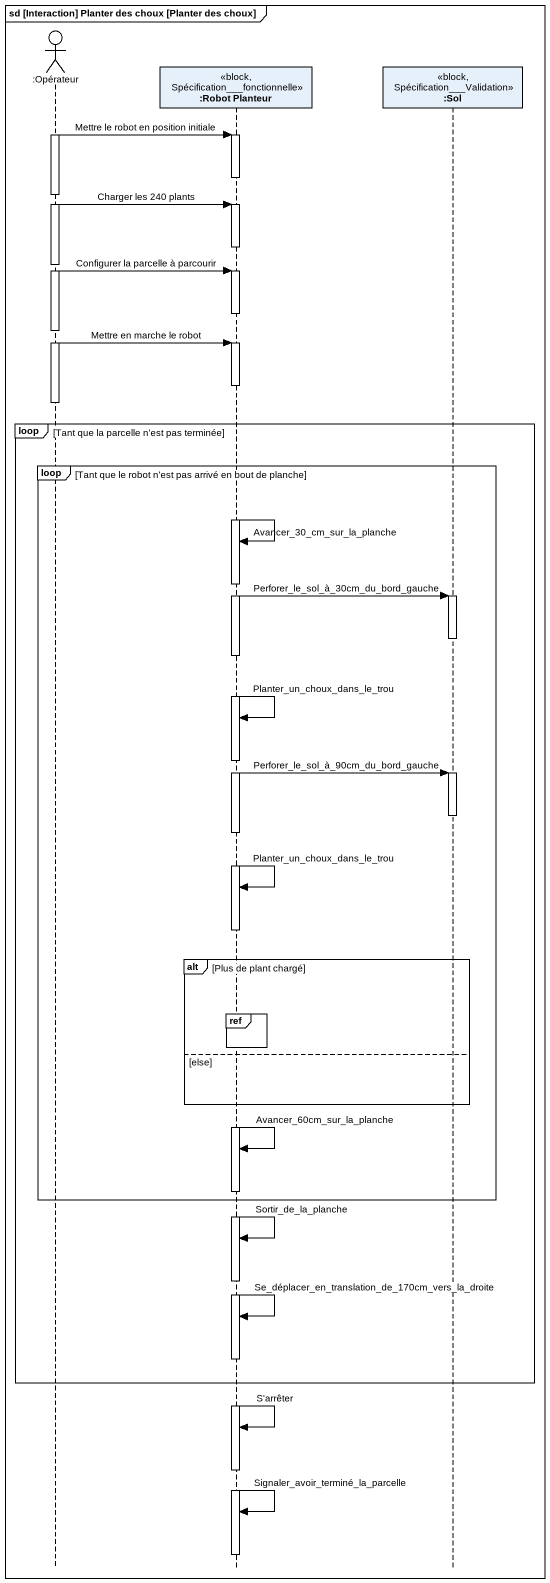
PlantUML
@startuml
mainframe sd [Interaction] Planter des choux [Planter des choux]
hide footbox
actor ":Opérateur" as Opérateur
participant ":Robot Planteur" as Robot_Planteur <<block, Spécification___fonctionnelle>>
participant ":Sol" as Sol <<block, Spécification___Validation>>

activate Opérateur
Opérateur -> Robot_Planteur : Mettre le robot en position initiale
activate Robot_Planteur
deactivate Robot_Planteur
Opérateur -> Robot_Planteur : Charger les 240 plants
activate Robot_Planteur
deactivate Robot_Planteur
Opérateur -> Robot_Planteur : Configurer la parcelle à parcourir
activate Robot_Planteur
deactivate Robot_Planteur
Opérateur -> Robot_Planteur : Mettre en marche le robot
activate Robot_Planteur
deactivate Opérateur
loop Tant que la parcelle n'est pas terminée
  loop Tant que le robot n'est pas arrivé en bout de planche
    Robot_Planteur -> Robot_Planteur : Avancer_30_cm_sur_la_planche
    Robot_Planteur -> Sol : Perforer_le_sol_à_30cm_du_bord_gauche
    activate Sol
    deactivate Sol
    Robot_Planteur -> Robot_Planteur : Planter_un_choux_dans_le_trou
    Robot_Planteur -> Sol : Perforer_le_sol_à_90cm_du_bord_gauche
    activate Sol
    deactivate Sol
    Robot_Planteur -> Robot_Planteur : Planter_un_choux_dans_le_trou
    alt Plus de plant chargé
      ref over Robot_Planteur :  
    else else
    end
    Robot_Planteur -> Robot_Planteur : Avancer_60cm_sur_la_planche
  end
  Robot_Planteur -> Robot_Planteur : Sortir_de_la_planche
  Robot_Planteur -> Robot_Planteur : Se_déplacer_en_translation_de_170cm_vers_la_droite
end
Robot_Planteur -> Robot_Planteur : S'arrêter
Robot_Planteur -> Robot_Planteur : Signaler_avoir_terminé_la_parcelle
deactivate Robot_Planteur
@enduml
